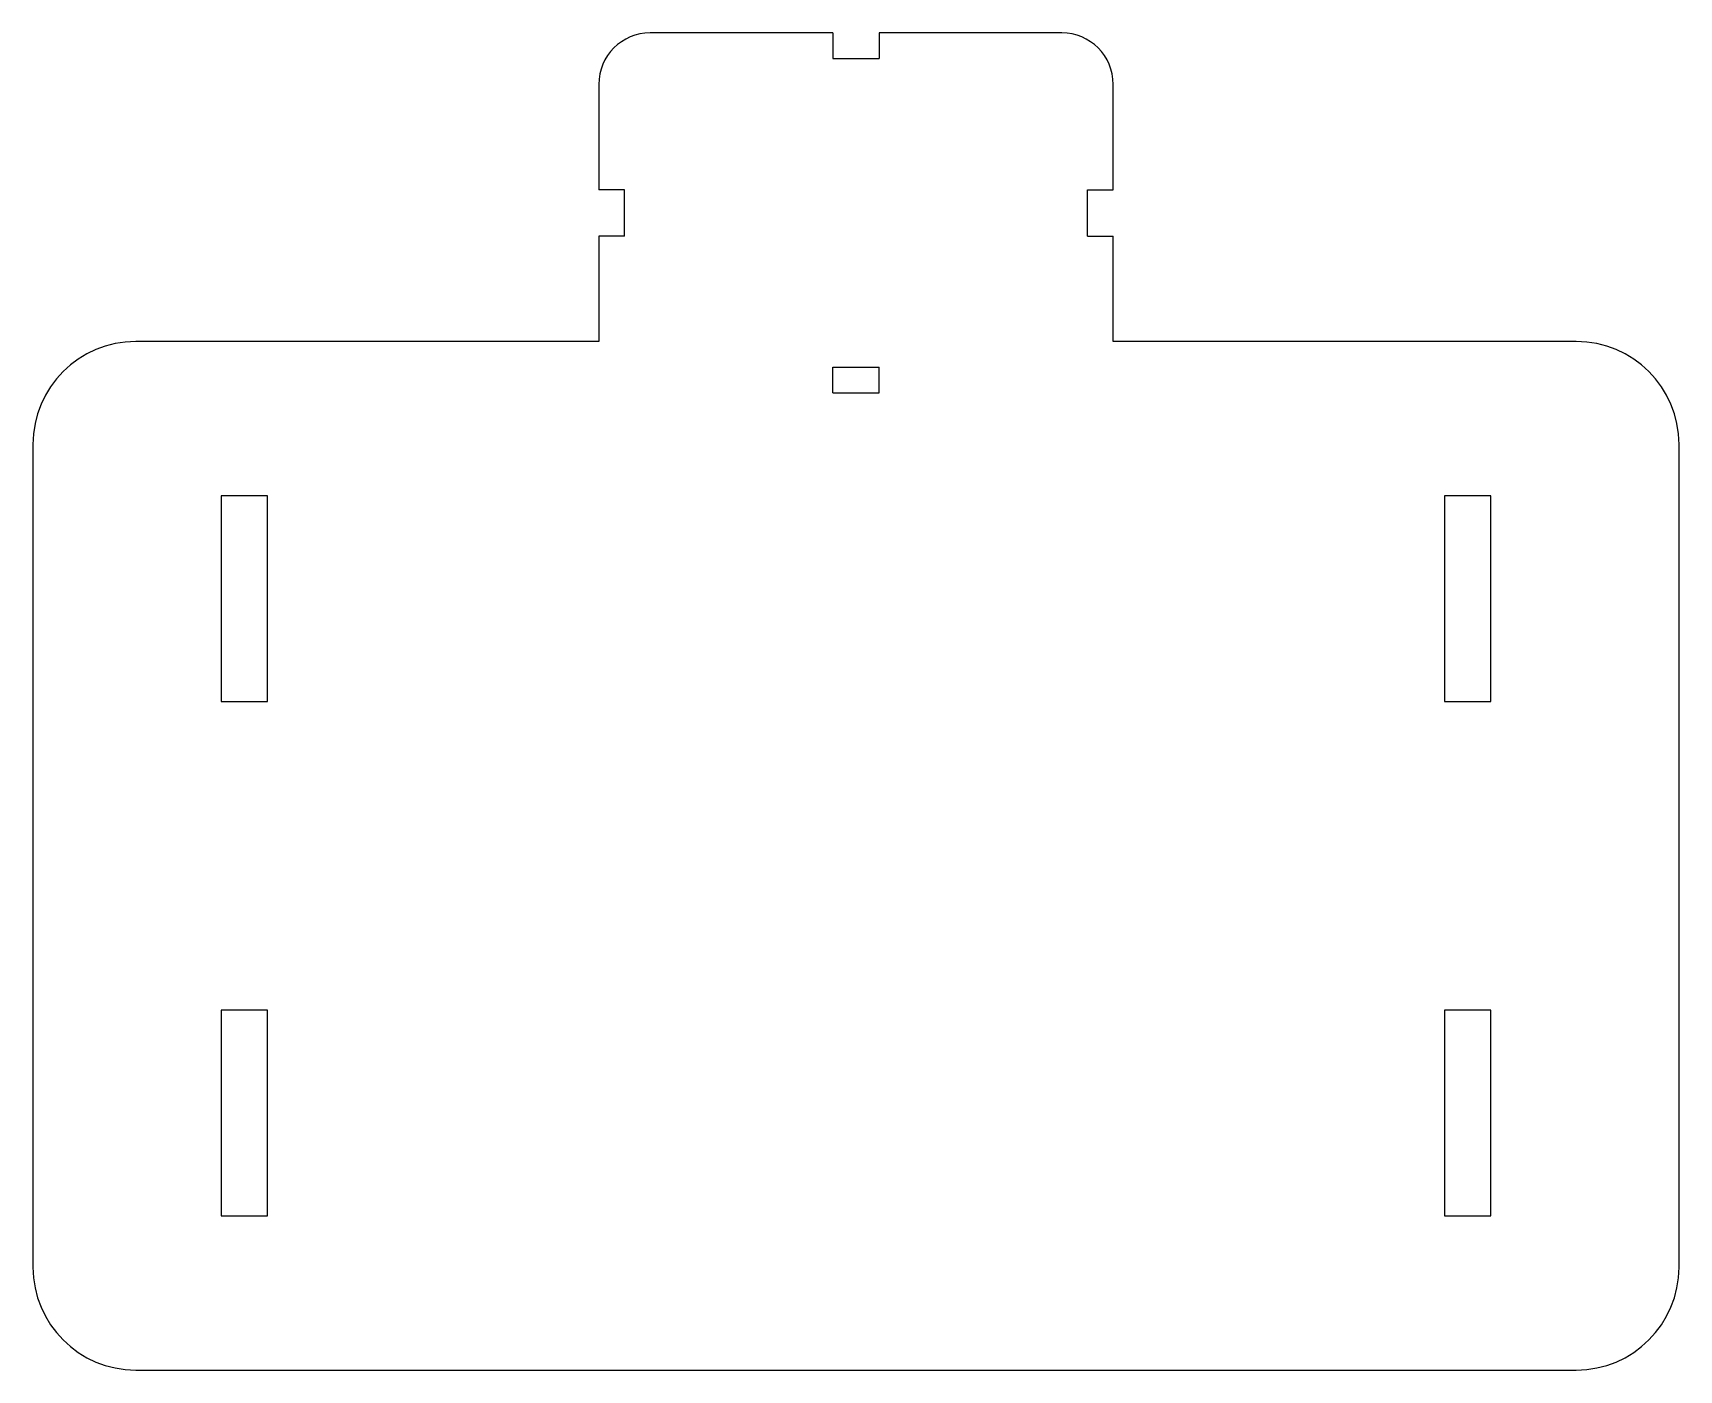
# Model space of a CAD drawing. Header units: millimetres. Extents: x -80 to 80, y -50 to 80.
import ezdxf

# ---------------------------------------------------------------- set-up
doc = ezdxf.new("R2010")
doc.units = ezdxf.units.MM

msp = doc.modelspace()

# ---------------------------------------------------------------- linework, layer by layer
at = {"color": 7, "linetype": 'Continuous', "lineweight": 25}
for p, q in [((-2.25, 80), (-20, 80)), ((-2.25, 80), (-2.25, 77.5)), ((2.25, 80), (2.25, 77.5)), ((20, 80), (2.25, 80)), ((-2.25, 77.5), (2.25, 77.5)), ((-25, 75), (-25, 64.75)), ((25, 64.75), (25, 75)), ((-22.5, 64.75), (-25, 64.75)), ((-22.5, 60.25), (-22.5, 64.75)), ((22.5, 60.25), (22.5, 64.75)), ((22.5, 64.75), (25, 64.75)), ((-22.5, 60.25), (-25, 60.25)), ((-25, 60.25), (-25, 50)), ((22.5, 60.25), (25, 60.25)), ((25, 50), (25, 60.25)), ((-25, 50), (-70, 50)), ((70, 50), (25, 50)), ((-2.25, 45), (-2.25, 47.5)), ((-2.25, 47.5), (2.25, 47.5)), ((2.25, 45), (2.25, 47.5)), ((-2.25, 45), (2.25, 45)), ((-80, 40), (-80, -40)), ((80, -40), (80, 40)), ((-61.7, 35), (-61.7, 15)), ((-57.2, 35), (-61.7, 35)), ((-57.2, 15), (-57.2, 35)), ((57.2, 35), (57.2, 15)), ((61.7, 35), (57.2, 35)), ((61.7, 15), (61.7, 35)), ((-61.7, 15), (-57.2, 15)), ((57.2, 15), (61.7, 15)), ((-61.7, -15), (-61.7, -35)), ((-57.2, -15), (-61.7, -15)), ((-57.2, -35), (-57.2, -15)), ((61.7, -15), (57.2, -15)), ((57.2, -15), (57.2, -35)), ((61.7, -35), (61.7, -15)), ((-61.7, -35), (-57.2, -35)), ((57.2, -35), (61.7, -35)), ((-70, -50), (70, -50))]:
    msp.add_line(p, q, dxfattribs=at)
for centre, radius, start, end in [((-20, 75), 5, 90, 180), ((20, 75), 5, 0, 90), ((-70, 40), 10, 90, 180), ((70, 40), 10, 0, 90), ((-70, -40), 10, 180, 270), ((70, -40), 10, 270, 0)]:
    msp.add_arc(centre, radius, start, end, dxfattribs=at)

doc.saveas('drawing.dxf')
